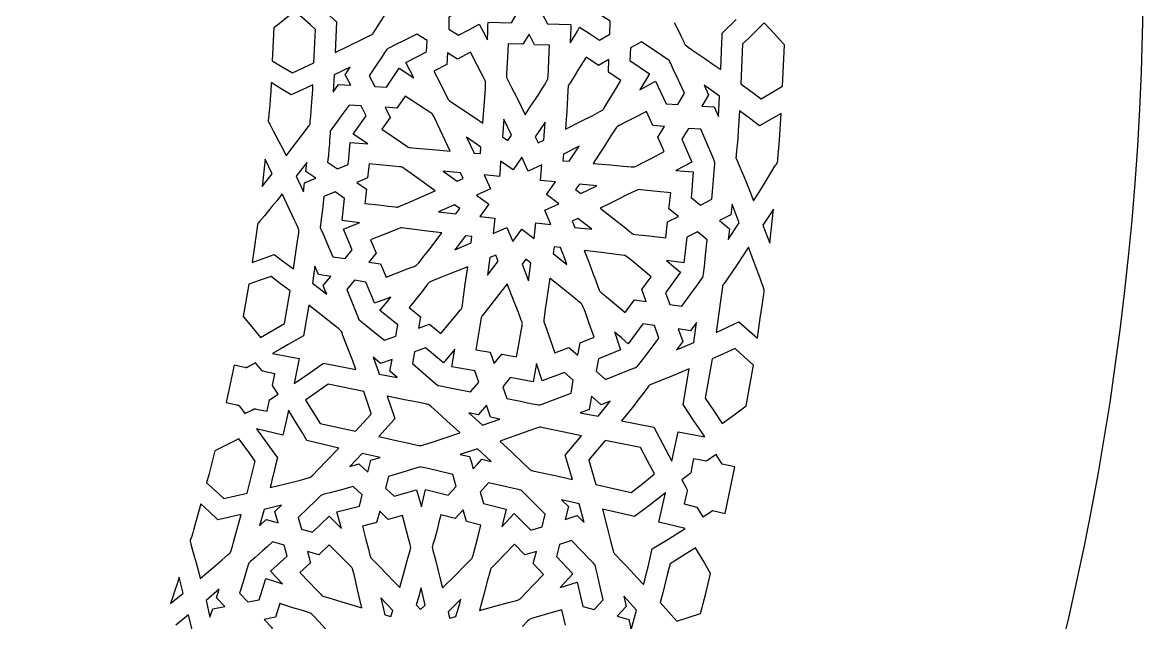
# Model space of a CAD drawing. Extents: x 2600 to 3740, y -1616 to -476.
# Drawn here: x 3520.3 to 3739.8, y -1175.9 to -1058.3 of the extents above; entities that cross this region are included whole.
import ezdxf

# ---------------------------------------------------------------- set-up
doc = ezdxf.new("R2010")
doc.units = 0
doc.layers.add('LAYER_1', color=18, linetype='CONTINUOUS')
doc.layers.add('LAYER_2', color=174, linetype='CONTINUOUS')

msp = doc.modelspace()

# ---------------------------------------------------------------- linework, layer by layer
at = {"layer": 'LAYER_1'}
for points in [[(3581.87802250682, -1053.613726453602), (3576.566163375961, -1053.515014486134), (3579.192649907794, -1055.836188336116), (3581.806184127914, -1058.171937303364), (3581.761169837543, -1059.681907255226), (3581.695357566463, -1061.191222243029), (3581.54437382518, -1064.209147767842), (3586.877337975937, -1061.613299382243), (3588.295474554859, -1060.906402130719), (3588.689301745368, -1060.697016331973), (3588.80701072528, -1060.627877400816), (3588.871766403305, -1060.582265214741), (3588.923353491384, -1060.524499526717), (3589.003333051145, -1060.41760263231), (3589.248806754229, -1060.056850623604), (3590.084172674269, -1058.750561521389), (3593.15146000682, -1053.823225335896), (3586.725587204086, -1053.703811006367), (3584.347668709449, -1051.155224376971), (3581.956696823227, -1048.618880586445)], [(3603.81210453807, -1057.254571275532), (3603.773560836898, -1059.630154924214), (3605.698762252914, -1060.828288392842), (3607.717597557169, -1059.756245251512), (3609.728822067367, -1058.66999657613), (3610.548980210037, -1060.196907225142), (3611.349152877914, -1061.734462098897), (3611.420043559332, -1059.994307448395), (3611.44572099348, -1059.123883197308), (3611.463624313461, -1058.253294305623), (3616.033418014633, -1058.380528764546), (3617.207764938461, -1056.391564683735), (3616.042023971664, -1054.248544053853), (3613.30807957424, -1054.189797716541), (3611.307785594307, -1054.139390624197), (3610.042942712233, -1054.113238648627), (3609.686878145507, -1054.114232039573), (3609.515351608383, -1054.127257661641), (3609.358425171948, -1054.196147051628), (3609.044744111617, -1054.361920935592), (3607.942924825718, -1054.974367375641), (3606.201507163573, -1055.945087362163)], [(3621.991364791977, -1056.503138856709), (3623.101685836898, -1058.577327089131), (3627.67147953807, -1058.704562501729), (3627.652906720813, -1059.607097548553), (3627.626281250559, -1060.509461945915), (3627.552796676742, -1062.313472108662), (3628.482234202966, -1060.781889335692), (3628.940258361135, -1060.012092397365), (3629.391328170883, -1059.238231973469), (3631.336054698937, -1060.49656280766), (3633.27157719432, -1061.769007997334), (3635.307313278305, -1060.623730974019), (3635.348664596664, -1058.075544671834), (3633.012619072771, -1056.56496222396), (3631.303792711648, -1055.458702605353), (3630.217972971745, -1054.767802858945), (3629.907374165515, -1054.581562013732), (3629.750947311508, -1054.503300027669), (3629.580197773737, -1054.483316645316), (3629.224497924747, -1054.46881581182), (3627.959528196894, -1054.448052455586), (3625.958599935528, -1054.42459128734), (3623.224274948227, -1054.382013635457)], [(3569.526643112289, -1059.375819520772), (3569.221497848617, -1065.843694047749), (3571.194260560654, -1067.016850493459), (3573.163117721664, -1068.196549730122), (3575.277523402343, -1067.205760227121), (3577.388551071273, -1066.207793550313), (3577.69476445018, -1059.717186288655), (3576.692824100164, -1058.805704659153), (3575.683899242722, -1057.901915557494), (3573.653657272445, -1056.108207063496), (3571.59877741188, -1057.752979898657), (3570.565802475598, -1058.568371373113)], [(3661.291627243148, -1062.537412004292), (3660.922852829086, -1070.358144120991), (3664.917847946273, -1073.255431489766), (3669.085603073227, -1070.815802888691), (3669.466828659164, -1062.730952577412), (3668.491034765147, -1061.642655724983), (3667.505690511429, -1060.562941782741), (3665.519654586898, -1058.417530374348), (3663.417481267201, -1060.489711770014), (3662.358900570018, -1061.518102770642)], [(3588.188020065414, -1068.805779771626), (3589.291779831039, -1070.860507325947), (3591.57382328807, -1070.995982484639), (3594.036378219711, -1067.29920323354), (3596.946076706039, -1069.134230928242), (3595.357606247055, -1066.134692506611), (3599.417603805648, -1064.082492189229), (3599.523255661117, -1061.842543916523), (3597.50238163768, -1060.596219377339), (3595.073701203484, -1061.8314921936), (3593.290224562601, -1062.722652794609), (3592.163203351348, -1063.28746220746), (3591.849379668181, -1063.453035539293), (3591.703889206039, -1063.543681459248), (3591.599217705962, -1063.673532485806), (3591.402436031729, -1063.957173509542), (3590.72544128482, -1064.979909132758), (3589.658703213364, -1066.600055497313)], [(3618.263551071273, -1062.597077684224), (3615.375031784164, -1062.4898980425), (3615.238269698702, -1065.224628479758), (3615.130889998406, -1067.225253421041), (3615.068592970773, -1068.49049199004), (3615.05925679905, -1068.846941111085), (3615.067078903305, -1069.019063310444), (3615.093094014966, -1069.094422645058), (3615.149177358518, -1069.219972082919), (3615.348773056487, -1069.622822827544), (3616.078250702217, -1071.04380270655), (3616.597029910743, -1072.066658077581), (3617.21110088355, -1073.300907894064), (3617.914912251022, -1074.748915274325), (3618.702912643539, -1076.413043336689), (3619.725542918559, -1074.872188153905), (3620.613522020302, -1073.520626145897), (3621.367591416528, -1072.359278192033), (3621.988492574998, -1071.389065171681), (3622.476966963471, -1070.610907964206), (3622.833756049707, -1070.025727448975), (3623.059601301466, -1069.634444505356), (3623.123651698092, -1069.511802397703), (3623.155244186508, -1069.437980012715), (3623.179528722105, -1069.26421507873), (3623.204161856376, -1068.901987426813), (3623.262295388797, -1067.613523625092), (3623.345287719488, -1065.575347919374), (3623.468781784164, -1062.79021962148), (3620.580262497055, -1062.683039979756), (3619.518861129867, -1060.58413632375)], [(3605.449189499008, -1065.499636964619), (3603.499757125961, -1064.264401750386), (3603.391724899398, -1066.554997758687), (3600.824433639633, -1067.857585267842), (3602.055492389771, -1070.235756831511), (3602.945092727884, -1071.981547632733), (3603.50940990859, -1073.084510941846), (3603.674642081984, -1073.391667683845), (3603.764619186508, -1073.534200029194), (3603.822724375178, -1073.586314755724), (3603.930008501862, -1073.66750999635), (3604.291021409228, -1073.918490913729), (3605.591180719615, -1074.784256749835), (3607.647622556905, -1076.153079838872), (3608.9539886229, -1077.032882322414), (3610.442872360336, -1078.046542482197), (3610.703299937926, -1074.638195196016), (3610.876818090377, -1072.142884165838), (3610.931041742851, -1071.238577270807), (3610.963604771851, -1070.563681468645), (3610.974529421646, -1070.118580768974), (3610.971884305677, -1069.982323585579), (3610.963837936508, -1069.903659181416), (3610.90117874272, -1069.74564999175), (3610.74818140644, -1069.428891888089), (3610.177228604326, -1068.31718178019), (3609.263092126017, -1066.564634540538), (3608.017884567367, -1064.167355851948)], [(3639.326386764633, -1063.313985185444), (3639.210969284164, -1065.761393861592), (3643.04989750682, -1068.396018342793), (3641.17196781932, -1071.53394062978), (3644.248811081039, -1069.825255708516), (3646.328492477523, -1074.246495561421), (3648.610535934555, -1074.381968812764), (3649.915192916977, -1072.176764802754), (3648.683223903417, -1069.519355979013), (3647.785640048513, -1067.573089052341), (3647.210553575106, -1066.346078003958), (3647.040231926103, -1066.004829053256), (3646.946076706039, -1065.846436815083), (3646.812232888239, -1065.73368829), (3646.518809000551, -1065.52133583721), (3645.457233436635, -1064.793920067843), (3641.463258102523, -1062.100951509297)], [(3626.613282516586, -1079.224109010518), (3629.694732845177, -1077.664770206884), (3631.948932463982, -1076.522549980752), (3633.367826640339, -1075.788066037537), (3633.761517083642, -1075.570793204968), (3633.878982650883, -1075.499135979208), (3633.943360641586, -1075.451936082661), (3634.050462371981, -1075.311154965773), (3634.249420309246, -1075.003648667444), (3634.927712383994, -1073.892791180017), (3635.987852025038, -1072.128024927482), (3637.439454391586, -1069.718011216939), (3635.011964157211, -1068.057139711201), (3635.12786991893, -1065.599511461079), (3633.066438034164, -1066.738520936787), (3630.637543991195, -1065.107343034565), (3629.175256167233, -1067.482900618597), (3628.095969984069, -1069.215274878107), (3627.41643046023, -1070.312455913294), (3627.231798513847, -1070.62534587808), (3627.153382614242, -1070.78243382436), (3627.13819588836, -1070.86295090264), (3627.123476275139, -1071.003440673956), (3627.092915772374, -1071.464028858334), (3627.009651361407, -1073.101473732542), (3626.946856995981, -1074.277092672926), (3626.863227552444, -1075.689817449199), (3626.753717802183, -1077.339029186637)], [(3581.336823776352, -1068.609086351216), (3581.174805954086, -1071.961604432881), (3582.187623336898, -1070.490752534688), (3584.612000778305, -1070.634978608906), (3583.493501022445, -1068.577199296773), (3584.503236129867, -1067.090155916035)], [(3572.922608688461, -1072.506795244038), (3570.975391327595, -1071.303323653088), (3569.020081832992, -1070.113053636372), (3568.928399340266, -1071.811985144914), (3568.828461155047, -1073.296419765986), (3568.727368960956, -1074.566481062192), (3568.632224441613, -1075.622292596135), (3568.488185161662, -1077.091660627646), (3568.453493768296, -1077.505464250421), (3568.448587119849, -1077.632200022203), (3568.453156784164, -1077.705512361348), (3568.477451610696, -1077.774976178931), (3568.530695810188, -1077.890255851644), (3568.721536850671, -1078.25935396884), (3569.423161155972, -1079.559343734984), (3569.923962511271, -1080.494600209461), (3570.51810206199, -1081.622940961893), (3571.200588853369, -1082.946548405045), (3571.966431930648, -1084.46760495168), (3573.013840409839, -1083.093731919035), (3574.047724230118, -1081.709575963634), (3576.097413375961, -1078.927710847676), (3576.236153006264, -1078.75807925843), (3576.381457874197, -1078.591983691829), (3576.513501784515, -1078.418720041164), (3576.568355194556, -1078.326055150961), (3576.612458541977, -1078.227584199727), (3576.640852411768, -1078.072761301945), (3576.674896273104, -1077.748589641822), (3576.765882342415, -1076.593748388694), (3576.897313493929, -1074.766157148626), (3577.081086471664, -1072.268912629902), (3577.138078008037, -1071.417037996705), (3577.183015182602, -1070.56442387563), (3575.056149679873, -1071.542924306735)], [(3654.606904342758, -1072.465554551899), (3653.285004928695, -1074.720412568867), (3655.709351852523, -1074.864640550435), (3656.55658085643, -1076.726691560566), (3656.748200729477, -1072.759894685566), (3653.754395797836, -1070.619168596089)], [(3593.631745651352, -1075.084838228047), (3591.321473434555, -1074.926068620503), (3592.324677780258, -1076.937716798604), (3590.694154098617, -1079.235625581563), (3592.915443009782, -1080.72824166276), (3594.533002111114, -1081.83181226876), (3595.556584288716, -1082.528459079196), (3595.848681808026, -1082.718599085963), (3595.995942428695, -1082.800303773701), (3596.072314021598, -1082.818176125496), (3596.206022309022, -1082.838099188376), (3596.645192670694, -1082.885277827274), (3598.208754464136, -1083.017227816804), (3600.682527061147, -1083.215039820428), (3604.062409713852, -1083.497599916279), (3602.615747086775, -1080.459028000125), (3601.559723334331, -1078.234421452485), (3600.88218663151, -1076.832642540062), (3600.681553478393, -1076.443082905402), (3600.615106148478, -1076.326620198671), (3600.570985153305, -1076.262553529561), (3600.44122423019, -1076.156474169965), (3600.157135968303, -1075.957382680251), (3599.129746344891, -1075.276419063191), (3595.264497116195, -1072.757159547627)], [(3580.064423874008, -1085.683665590107), (3582.007874801742, -1087.010451631367), (3584.097047165023, -1086.127944307148), (3584.206171687491, -1085.048487515204), (3584.299941742252, -1083.967507520807), (3584.468812301742, -1081.803855256856), (3587.911988571273, -1082.101493196309), (3585.058900192367, -1080.206134157002), (3587.633485153305, -1076.621835069478), (3586.641633346664, -1074.657002763569), (3584.24847538768, -1074.492234544575), (3582.707281169614, -1076.616573159551), (3581.570161716555, -1078.164231231001), (3580.853879396909, -1079.144659746623), (3580.658790402244, -1079.425116354653), (3580.575196579086, -1079.567309694111), (3580.550393101631, -1079.726747714379), (3580.525489974507, -1080.06062001756), (3580.453273721631, -1081.248574030683), (3580.394905071068, -1082.101109019634), (3580.314325721214, -1083.124984849518), (3580.206007909662, -1084.319428159841)], [(3614.302369430648, -1080.71641858083), (3615.330537155258, -1081.435447053731), (3616.03964360057, -1080.384112672627), (3614.574586227523, -1077.256747560322)], [(3632.038361862289, -1085.915942506611), (3635.416748626465, -1086.218494289141), (3637.888038521845, -1086.449643201264), (3639.451099279342, -1086.588265801705), (3639.891689897294, -1086.616278659647), (3640.026688345105, -1086.618805289853), (3640.104798629867, -1086.613238649189), (3640.265570572834, -1086.550710589097), (3640.587413123469, -1086.39557879434), (3641.715955104259, -1085.813375970339), (3643.493714685254, -1084.878374116196), (3645.923981979477, -1083.602317170918), (3644.696503952133, -1080.777659730732), (3646.022614791977, -1078.685313539326), (3643.712312057602, -1078.526542024434), (3642.482636764633, -1075.731393174946), (3640.043091564848, -1077.017488874556), (3638.251633271254, -1077.946213652114), (3637.119713589584, -1078.535013332843), (3636.804659386262, -1078.707393082278), (3636.65878422557, -1078.801333741963), (3636.604770720315, -1078.863234063766), (3636.520882689629, -1078.977321446018), (3636.262259743193, -1079.361069937313), (3635.373063148703, -1080.743949645155), (3633.971621501827, -1082.934173592563), (3633.072692239908, -1084.327102383315)], [(3663.44818241893, -1093.227191285908), (3664.505922534707, -1091.554834725941), (3665.54640237668, -1089.87159392787), (3667.606751754867, -1086.492286042988), (3667.746222706491, -1086.284552974283), (3667.892257810295, -1086.07982653726), (3668.025048858553, -1085.869016201063), (3668.080287796937, -1085.758488779881), (3668.124787643539, -1085.643031434834), (3668.156882598611, -1085.450266615181), (3668.197257673467, -1085.048280872096), (3668.309436616097, -1083.618120015236), (3668.47450133856, -1081.355495663463), (3668.705628707992, -1078.263354615986), (3668.77754686385, -1077.20841061647), (3668.833985641586, -1076.15250905019), (3666.732916710017, -1077.357390750119), (3664.622620895492, -1078.546058015645), (3662.654633644836, -1077.069262873432), (3660.675294235336, -1075.607728318989), (3660.564427885362, -1077.673755872986), (3660.444410796561, -1079.478790376301), (3660.323371973232, -1081.023066162168), (3660.209440419679, -1082.306817563819), (3660.035415139103, -1084.09368454741), (3659.991579420683, -1084.597268795816), (3659.984012231321, -1084.751701129961), (3659.987366989242, -1084.841265992939), (3660.011076803723, -1084.925882408249), (3660.063792167147, -1085.067927121004), (3660.253388058854, -1085.525306202808), (3660.949280127961, -1087.140256339331), (3661.444170377502, -1088.301846449898), (3662.02941948513, -1089.702192625901), (3662.699324486915, -1091.343304395263)], [(3620.710236862289, -1080.744433717549), (3621.245240524398, -1081.906432466328), (3622.373933151352, -1081.347583131611), (3622.651093795883, -1077.825095491231)], [(3649.382935836898, -1081.153502778828), (3651.320100143539, -1085.670943574727), (3648.188783004867, -1087.312049226582), (3651.631959274398, -1087.609687166035), (3651.435592086089, -1090.123745086317), (3651.32662272232, -1091.379795945538), (3651.199860885727, -1092.634082155049), (3653.031525924789, -1094.08369000417), (3655.245148971664, -1092.9632523821), (3655.400067112649, -1091.414892841742), (3655.531085063162, -1089.864189105514), (3655.64993330777, -1088.312334939708), (3655.768342331039, -1086.760524110615), (3655.80028841731, -1086.501463624721), (3655.83996303974, -1086.242085198225), (3655.855451272235, -1086.112574686712), (3655.864174903034, -1085.983342205403), (3655.863235020226, -1085.854506926079), (3655.849732711898, -1085.726188020527), (3655.792380651523, -1085.548984903138), (3655.649599948537, -1085.191276953904), (3655.114025328149, -1083.93272370974), (3654.255554277564, -1081.947282587705), (3653.086732223617, -1079.231707887471), (3650.693574264633, -1079.066939668477)], [(3608.729737594711, -1083.901057557881), (3609.973817184555, -1084.008601503193), (3610.072541549789, -1082.753741578877), (3607.262055709945, -1080.804961519063)], [(3626.226624801742, -1084.103808717549), (3626.124268844711, -1085.404708223164), (3627.368470504867, -1085.512259797871), (3629.311799362289, -1082.561377839863)], [(3567.233704879867, -1090.442584352314), (3569.226350143539, -1087.940234498799), (3567.825929000961, -1085.081256227314)], [(3573.885224655258, -1088.429900483906), (3575.344117477523, -1091.478453950703), (3575.536012008773, -1089.741263704121), (3577.751923874008, -1088.836306886494), (3575.784486129867, -1087.491656617939), (3575.976380661117, -1085.754470186055)], [(3587.885224655258, -1088.78401120168), (3585.768861129867, -1089.678920106709), (3587.641236618148, -1090.993056611836), (3587.337037399398, -1093.747565584004), (3590.010552325657, -1094.061266122575), (3591.96591461226, -1094.297903897023), (3593.202899998975, -1094.442046922921), (3593.551931273552, -1094.474610410029), (3593.72128422557, -1094.47826321584), (3593.796898452044, -1094.458663254032), (3593.924014123952, -1094.414336815622), (3594.332864777904, -1094.252187881936), (3595.769848143168, -1093.638689397638), (3601.12738163768, -1091.293158845723), (3596.404649166574, -1087.888136046167), (3595.134600419831, -1086.990136947801), (3594.770625183966, -1086.746764992288), (3594.656177321074, -1086.677048352738), (3594.586671188461, -1086.642192201436), (3594.420270531388, -1086.610480366906), (3594.0720762552, -1086.569727619756), (3592.832033936719, -1086.453538691713), (3590.869998415496, -1086.278504025551), (3588.189423874008, -1086.029502229512)], [(3616.366212204086, -1087.205409364522), (3613.92865116893, -1085.466842012227), (3613.808274779084, -1086.969163957594), (3613.674958541977, -1088.470355348408), (3610.724671676742, -1088.187796907246), (3611.914185836898, -1090.915194825947), (3609.196778610336, -1092.141288118184), (3611.584199264633, -1093.90391858083), (3609.826569870102, -1096.321559266865), (3612.770844772445, -1096.658541993916), (3612.440003707992, -1099.654765443623), (3615.154267624008, -1098.457175569356), (3616.336701706039, -1101.248942689717), (3618.097474411117, -1098.80411465627), (3620.477784469711, -1100.629802064717), (3620.814606979477, -1097.579173402607), (3623.75888188182, -1097.916156129658), (3622.579438522445, -1095.097186403096), (3625.300965622055, -1093.833903627217), (3622.917634323227, -1092.034083680928), (3624.685334518539, -1089.524867372334), (3621.735078170883, -1089.242305116475), (3621.870812932289, -1087.713858171593), (3621.993378952133, -1086.184260682881), (3619.317384079086, -1087.477996187031), (3618.048341110336, -1084.715594606221)], [(3605.418977096664, -1089.390837983906), (3606.563691452133, -1088.876765565693), (3606.060944870102, -1087.741130189717), (3602.664429977523, -1087.415831880391)], [(3628.602570846664, -1091.042392091572), (3629.606751754867, -1091.802409486592), (3632.745606735336, -1090.296828584492), (3629.34906132518, -1089.971530275166)], [(3565.294953659164, -1105.332125978291), (3567.449604364764, -1104.569991442974), (3569.601685836898, -1103.800631837666), (3571.490053538592, -1105.191064184258), (3573.373719528305, -1106.587859468281), (3573.837021291562, -1103.401944545137), (3574.185240678197, -1101.071963519498), (3574.39831411391, -1099.597882357289), (3574.447901233201, -1099.181793589322), (3574.457360166486, -1099.053985297384), (3574.456178024398, -1098.979667024434), (3574.436637913048, -1098.90667606278), (3574.39153528408, -1098.784441774704), (3574.225136107147, -1098.392242603208), (3573.957967761303, -1097.803068277788), (3573.591017514254, -1097.016917566287), (3571.145142868148, -1091.902526216328), (3570.086217368187, -1093.226245576145), (3569.152614997602, -1094.377614699146), (3567.674564314637, -1096.172412971698), (3566.737360159404, -1097.305142507984), (3566.479815948484, -1097.628925710652), (3566.405250382989, -1097.731168407476), (3566.367371872055, -1097.794024782002), (3566.345677663721, -1097.864394824109), (3566.319337367069, -1097.988603676304), (3566.251520078231, -1098.398191548901), (3566.046949704342, -1099.859624132521), (3565.734485861088, -1102.172782339955)], [(3579.322938278305, -1092.397116975606), (3579.029407996466, -1094.951334336471), (3578.801872975324, -1096.818721503569), (3578.659554748738, -1097.999675646492), (3578.626358662736, -1098.332864449386), (3578.62167485057, -1098.494593934834), (3578.672381483707, -1098.650735701008), (3578.801886641564, -1098.965160127356), (3579.288077527988, -1100.071666264966), (3580.06181750295, -1101.819730956443), (3581.104676559555, -1104.214972810566), (3583.479707077133, -1104.551356630147), (3584.877808883773, -1102.838340120137), (3583.143433883773, -1098.802378969014), (3584.730365877523, -1098.175863712394), (3586.31356938182, -1097.539962129414), (3582.883515670883, -1097.115187959492), (3583.360017135727, -1092.800998048604), (3581.511506393539, -1091.504622773945)], [(3633.373048141586, -1094.682311372578), (3634.827948218098, -1095.812392309789), (3636.095105885318, -1096.807180974577), (3638.074150547576, -1098.378380209314), (3639.326095239749, -1099.370906521655), (3639.684377944363, -1099.642354033448), (3639.797467134581, -1099.720506551015), (3639.866853073227, -1099.759757356465), (3640.032174962923, -1099.795653099588), (3640.37931396563, -1099.843352254898), (3641.616957063241, -1099.982234812483), (3643.575609872387, -1100.192553050017), (3646.251099899398, -1100.490454988301), (3646.598054245102, -1097.347300844014), (3648.731568649398, -1096.296553926289), (3646.876313522445, -1094.826571779072), (3647.223298385727, -1091.683417634785), (3644.544096463228, -1091.418572883855), (3642.584349844008, -1091.217120724524), (3641.344765667035, -1091.095644527343), (3640.995255475317, -1091.070079717855), (3640.826051071273, -1091.070727662861), (3640.749603565929, -1091.094645959586), (3640.621990819199, -1091.147495812496), (3640.212626645315, -1091.338255217013), (3638.772842881946, -1092.047868031833), (3636.496412480819, -1093.171806589596), (3635.041240009738, -1093.880473172793)], [(3601.78265507518, -1095.400912599385), (3605.17230351268, -1095.788863496602), (3605.911408737289, -1094.78375943166), (3604.905183151352, -1094.04360898)], [(3658.989655807602, -1096.003672914326), (3656.748505905258, -1097.139167146504), (3658.690461471664, -1098.714316682637), (3658.45941288768, -1100.807376222432), (3660.615083053695, -1097.545562105), (3659.220673874008, -1093.910613374531)], [(3665.274079635727, -1098.035239534199), (3666.600770309555, -1101.564414338887), (3667.340455368148, -1094.862689332783)], [(3627.917512252914, -1097.247439698994), (3628.413148239242, -1098.448851899922), (3631.802796676742, -1098.836802797139), (3629.06454594432, -1096.713519410908)], [(3588.439576461898, -1100.92137082082), (3589.531861618148, -1103.504664735615), (3588.112428024398, -1105.261050538838), (3590.405122116195, -1105.586066560566), (3591.493043258773, -1108.198897676289), (3595.820715889289, -1106.541433395016), (3596.973447556154, -1106.0898049249), (3597.294527011183, -1105.954393931411), (3597.444459274398, -1105.877776460469), (3597.577464842159, -1105.743343943771), (3597.832154827915, -1105.446628108805), (3598.207732749139, -1104.987413845499), (3598.703402123311, -1104.365486043786), (3600.051829300403, -1102.632629384863), (3601.871064499008, -1100.246337251484), (3602.40243656932, -1099.53237851125), (3599.03742962021, -1099.10591472051), (3596.576402941592, -1098.784898648779), (3595.019466685237, -1098.588840350385), (3594.580066887836, -1098.543767258168), (3594.445140095754, -1098.5355366824), (3594.366731002914, -1098.537249879658), (3594.20586963016, -1098.587074451283), (3593.880990916779, -1098.713299474684), (3592.73576875232, -1099.183973142415), (3590.924239077905, -1099.927315414059), (3589.766475977077, -1100.394376192349)], [(3650.343964889633, -1100.387923555195), (3649.790589645492, -1105.400855378926), (3646.360566452133, -1104.976085023701), (3647.733842102084, -1106.100694664267), (3649.099641159164, -1107.234351472676), (3646.220216110336, -1111.244105653584), (3647.045747116195, -1113.554469423115), (3649.420777633773, -1113.890849427998), (3651.155885110699, -1111.481430618551), (3652.428327638155, -1109.720701036165), (3653.226536179045, -1108.602755343604), (3653.444187380435, -1108.282981038122), (3653.538941696273, -1108.121688203633), (3653.579631095725, -1107.934631581884), (3653.635408512009, -1107.542412957343), (3653.798043614457, -1106.144361581123), (3654.038479442383, -1103.931277837447), (3654.368348434555, -1100.906905488789), (3652.449952438461, -1099.352183656514)], [(3604.975465133773, -1102.831488923848), (3608.147706344711, -1101.512088136494), (3608.291291549789, -1100.261645631611), (3607.051942184555, -1100.108168916523), (3606.02260739159, -1101.476571741826)], [(3624.231293991195, -1103.550387697041), (3626.910126999008, -1105.698054628193), (3626.275750609216, -1104.048501994988), (3625.951387659154, -1103.22653678719), (3625.619630172836, -1102.407557802022), (3624.380158737289, -1102.254065828145)], [(3638.292451217758, -1115.106105165303), (3640.10443241893, -1112.631533937275), (3642.397126510727, -1112.956553773701), (3641.557679489242, -1110.637324647725), (3643.37396366893, -1108.133483247578), (3639.720289442266, -1105.092241360298), (3638.7354884575, -1104.290414002553), (3638.452074477328, -1104.072811734067), (3638.307404831039, -1103.97879345876), (3638.232102227971, -1103.957227851203), (3638.099481083618, -1103.931719697658), (3637.662621464175, -1103.867611656942), (3636.104800954191, -1103.678179971413), (3633.639355991031, -1103.39027287166), (3630.271699264633, -1102.983664827168), (3630.973188450175, -1104.739891982224), (3631.56856666526, -1106.282611732452), (3632.064224649756, -1107.609004396208), (3632.466553143532, -1108.716250291846), (3633.016784618389, -1110.262023052189), (3633.177469079207, -1110.694910553605), (3633.231999439155, -1110.825120973903), (3633.270387008773, -1110.897372560322), (3633.392476568836, -1111.019463678153), (3633.662782861473, -1111.253309153646), (3634.640565588498, -1112.063611866748), (3636.188775077907, -1113.342978077882)], [(3656.08490116893, -1119.013087587178), (3658.31707075002, -1117.9888578349), (3660.546082809555, -1116.957774476826), (3664.176972702133, -1120.176265077412), (3664.749174447566, -1116.230839370459), (3665.177444824824, -1113.345608063482), (3665.440821547963, -1111.520078203534), (3665.504124074881, -1111.0045472684), (3665.517532504664, -1110.846063341178), (3665.518342331039, -1110.753756837666), (3665.501128584408, -1110.668734703782), (3665.460081439842, -1110.525004908944), (3665.306900839532, -1110.061458821395), (3665.059628295357, -1109.363191545002), (3664.719091572565, -1108.430276049749), (3663.76153665212, -1105.860792282596), (3662.44085820018, -1102.353591279805), (3661.337408953535, -1104.030422203833), (3660.230903136818, -1105.705326951899), (3659.111721958716, -1107.3715906553), (3658.544372236859, -1108.199383718781), (3657.970246627914, -1109.022498445332), (3657.815402112523, -1109.223070288409), (3657.653982179804, -1109.42007746837), (3657.505598645945, -1109.624133340242), (3657.442424221146, -1109.732121209091), (3657.389863327133, -1109.845851259053), (3657.365529374325, -1109.932297429785), (3657.33500684257, -1110.083993965908), (3657.254160403363, -1110.582809946822), (3657.004612550182, -1112.359836230802), (3656.621449545926, -1115.171679110938)], [(3611.83734257518, -1104.381007509053), (3611.348389938461, -1107.816756563008), (3613.46283085643, -1105.066607789814), (3612.999177291977, -1103.892371492207)], [(3618.106477096664, -1105.685256318867), (3619.366334274398, -1108.939990358174), (3619.864167526352, -1105.441863374531), (3618.882966354477, -1104.661467866719)], [(3564.660432174789, -1109.558482484639), (3563.546906784164, -1115.937091188252), (3565.251143311578, -1117.9647648403), (3566.947053268539, -1119.999408082783), (3569.280090914861, -1118.655314243968), (3571.607453659164, -1117.301417665303), (3572.724885299789, -1110.900386171162), (3570.864101257469, -1109.481255361427), (3568.99359257518, -1108.074965791523), (3566.829526093134, -1108.824066995366)], [(3577.075593307602, -1109.371039705098), (3578.477768819524, -1110.440124456837), (3579.873536422836, -1111.517543153584), (3579.531553158988, -1110.682706738275), (3579.18173344432, -1109.851123170674), (3580.662385299789, -1108.064547853291), (3578.261140182602, -1107.701583223164), (3577.548402145492, -1106.048018770039)], [(3595.998414352523, -1114.160380677998), (3598.224152877914, -1115.965792970479), (3597.829835250961, -1118.224780397236), (3600.005402877914, -1117.423861818135), (3602.226044967758, -1119.258570985615), (3605.230255896886, -1115.656795506668), (3606.023828571174, -1114.687188166358), (3606.239431943227, -1114.408270153877), (3606.332703903305, -1114.265872316182), (3606.355212912935, -1114.190125476114), (3606.382898535152, -1114.056760021402), (3606.455002560853, -1113.617509320214), (3606.674562341904, -1112.051281115962), (3607.010630342619, -1109.572564538126), (3607.482453659164, -1106.186736421406), (3604.337078974691, -1107.455011716738), (3602.028103959605, -1108.364293481579), (3600.568320701037, -1108.9396919266), (3600.160873507675, -1109.110031845013), (3600.03846058724, -1109.16723519284), (3599.970521286117, -1109.206317262471), (3599.856833228722, -1109.328845704347), (3599.640881360389, -1109.599701743114), (3598.887956493185, -1110.573586837576), (3598.343868645449, -1111.270211006399), (3597.683287289049, -1112.102352998368), (3596.902654999551, -1113.066810370046)], [(3583.822053268539, -1110.603724794209), (3584.361425686817, -1111.907503095948), (3584.820411635815, -1113.052688769952), (3585.515322496969, -1114.858961750455), (3585.942982594006, -1116.005902767118), (3586.067905087857, -1116.326923486321), (3586.13958866893, -1116.476870851338), (3586.262073840402, -1116.595650615008), (3586.532766153539, -1116.822550335765), (3587.511357745368, -1117.608240088788), (3589.060534525541, -1118.849000990909), (3591.16546757518, -1120.559893922627), (3593.413331344711, -1119.763003663838), (3593.798951461898, -1117.553965883076), (3590.277406051742, -1114.706393556416), (3591.377474731949, -1113.412178639658), (3591.922494788711, -1112.760881991415), (3592.460603073227, -1112.103907899678), (3590.851984645548, -1112.704184901038), (3589.239777877914, -1113.294764833272), (3588.82975451137, -1112.255662600012), (3588.407844399394, -1111.221271766135), (3587.54794438182, -1109.159015016377), (3585.28769047557, -1108.817076997578)], [(3609.053101852523, -1122.425525026143), (3611.900605514633, -1122.921214418232), (3612.688630416977, -1125.147548036397), (3614.184449508773, -1123.318774537861), (3617.031983688461, -1123.814471559346), (3617.519399479339, -1121.069472643537), (3617.883543268028, -1119.062247744954), (3618.107994303066, -1117.792129092556), (3618.162703553135, -1117.433275930227), (3618.176331832992, -1117.258448915303), (3618.15967558454, -1117.179742201011), (3618.11934825302, -1117.047051426247), (3617.96860876336, -1116.619558257098), (3617.393289435675, -1115.115009372887), (3616.465228611336, -1112.742251251401), (3615.199281051742, -1109.498732881367), (3613.095983074482, -1112.216628979064), (3611.54404703042, -1114.195036065837), (3610.564166168406, -1115.447223590099), (3610.295213070932, -1115.805131718918), (3610.217115017625, -1115.917765047959), (3610.177033737289, -1115.986461000264), (3610.132358113831, -1116.152962765162), (3610.063933061221, -1116.502969446589), (3609.84858160563, -1117.751277005023), (3609.516473244676, -1119.726942567546)], [(3624.546662643539, -1123.041972474873), (3627.27743656932, -1121.954104738057), (3629.044312790023, -1123.494670228779), (3629.467347457992, -1121.070956544697), (3632.20321781932, -1119.95380719167), (3631.27536919209, -1117.278661381754), (3630.574005349356, -1115.329069611435), (3630.310957112068, -1114.626199690331), (3630.107772338773, -1114.104530118172), (3629.965531785429, -1113.763998174642), (3629.885316207992, -1113.604541139424), (3629.832384813758, -1113.545246595998), (3629.732982561659, -1113.450980642362), (3629.395353632428, -1113.157089050917), (3628.168915113751, -1112.144748956515), (3626.215411028913, -1110.560393599503), (3623.544251754867, -1108.396895723164), (3623.035181014397, -1111.904010038495), (3622.653599177312, -1114.468764385193), (3622.41933184922, -1116.0914784057), (3622.363636627798, -1116.549670181892), (3622.35223284055, -1116.69049224192), (3622.352204635727, -1116.772471742451), (3622.39741942431, -1116.941850243969), (3622.513245829634, -1117.285371522391), (3622.946420235535, -1118.497590621876), (3623.631101343485, -1120.414625464753)], [(3575.312562301742, -1119.668765382588), (3572.307765343839, -1121.425828852037), (3570.798619147805, -1122.292645389276), (3569.281861618148, -1123.145968751729), (3574.498566940414, -1124.153895692647), (3573.485505416977, -1129.045558290303), (3576.377460177111, -1127.066965680872), (3579.259339645492, -1125.073726014912), (3585.570161178695, -1126.293032960713), (3584.962666895677, -1124.613214727377), (3584.332927201095, -1122.941485628809), (3583.044953659164, -1119.608668641865), (3582.974359541908, -1119.396202195863), (3582.910069302737, -1119.180281300125), (3582.833028675862, -1118.971324460999), (3582.783772508976, -1118.8727133459), (3582.724183395492, -1118.779750184834), (3582.670804771416, -1118.72172539385), (3582.570790381037, -1118.629730147135), (3582.231411261747, -1118.343404630331), (3580.999150391714, -1117.35844791002), (3576.351807907211, -1113.715586976826)], [(3638.884187057602, -1121.264323549092), (3637.556763886763, -1120.103918684562), (3636.221803024398, -1118.952197389424), (3636.526790690874, -1119.813171662141), (3636.82245118642, -1120.67743482674), (3637.400086715805, -1122.410655336201), (3633.071748092758, -1124.185237245381), (3632.650452926742, -1126.598872499287), (3634.474976852523, -1128.227404908955), (3638.967696910972, -1126.42803804953), (3640.164346002583, -1125.938434349302), (3640.49755156006, -1125.792091854282), (3640.652985885727, -1125.709842042744), (3640.763043235845, -1125.595501570268), (3640.973447622483, -1125.343661169417), (3641.693587035645, -1124.427477101629), (3642.809983185859, -1122.961282877445), (3644.319215133773, -1120.945071534932), (3644.904694870102, -1120.140811281025), (3644.039918258773, -1117.705325441182), (3641.779664352523, -1117.363383607686), (3640.345362883855, -1119.323963500728), (3639.620480101464, -1120.298478561042)], [(3651.082429245102, -1118.708895997822), (3648.681153610336, -1118.345935182393), (3649.553498581039, -1120.833728151143), (3648.956399843404, -1121.652262205934), (3648.351106002914, -1122.464755372822), (3650.030844596046, -1121.733274889885), (3651.705628707992, -1120.990481691182), (3652.265321090805, -1117.058627443135)], [(3602.733308151352, -1124.987941102803), (3599.229829147445, -1122.03681500417), (3597.085999801742, -1122.806544618428), (3596.677460983383, -1125.147067384541), (3598.759862649284, -1126.924097840257), (3600.271964690035, -1128.237851457445), (3601.227713009785, -1129.068985789035), (3601.50131261933, -1129.297526208022), (3601.64105351268, -1129.398158387959), (3601.806101884571, -1129.446638133383), (3602.154190891675, -1129.521680632112), (3603.396938331379, -1129.759085776011), (3605.364190871498, -1130.125637592706), (3608.050843551742, -1130.636599855244), (3608.84422052577, -1129.713760278131), (3609.625855758773, -1128.78095562917), (3608.849274948227, -1126.583621339619), (3604.353059127914, -1125.757983522236), (3604.952058151352, -1122.326396302998)], [(3655.302796676742, -1124.209491090596), (3653.95663578807, -1131.922313051045), (3655.626341697272, -1134.378796323978), (3657.287568405258, -1136.841021852314), (3659.642633350207, -1135.140757471065), (3661.991883590805, -1133.432467775166), (3663.383485153305, -1125.459163026631), (3661.597622496914, -1123.824811288561), (3659.799226120102, -1122.204257325947), (3657.554883888788, -1123.215556567512)], [(3570.347169235336, -1131.101565675557), (3569.267091110336, -1129.410464601338), (3569.734223678695, -1127.154841737568), (3567.92687260926, -1126.744546592206), (3567.444447016173, -1126.633561183107), (3567.309910335583, -1126.598347969279), (3567.24701054393, -1126.575412111104), (3567.13722359075, -1126.451669595981), (3566.891396295251, -1126.138821803063), (3565.972932174789, -1124.966082887471), (3564.662957560388, -1125.688194871279), (3564.312210358024, -1125.879480038725), (3564.161744430648, -1125.949633912861), (3564.09712283196, -1125.944769929354), (3563.964417688279, -1125.921723136393), (3563.494652328752, -1125.825096613044), (3561.736970260727, -1125.457820253193), (3560.223939254867, -1132.763408021748), (3561.979173542792, -1133.142892754293), (3562.447666241577, -1133.245707886825), (3562.578297723102, -1133.278612084587), (3562.639344528305, -1133.300410585225), (3562.748005985049, -1133.424861107422), (3562.989285819225, -1133.740855810472), (3563.881226852523, -1134.932627992451), (3565.207765882795, -1134.239134015136), (3565.561484655103, -1134.052696214442), (3565.712739303695, -1133.983691530049), (3565.77950872283, -1133.98826966537), (3565.916705191089, -1134.010793443758), (3566.402467989818, -1134.105612922932), (3568.220094040023, -1134.465884523213), (3568.687257125961, -1132.210261659443)], [(3590.406403854477, -1125.087069825947), (3588.965546920883, -1123.887164430439), (3589.578485424232, -1125.530593411481), (3589.878126966469, -1126.354800777073), (3590.169984176742, -1127.181765870869), (3593.675050094711, -1127.858981447041), (3592.26556523143, -1126.648944215596), (3592.678223922836, -1124.302310304463)], [(3620.299958541977, -1128.686290101826), (3615.803742721664, -1127.860659913838), (3614.328400924789, -1129.66644604665), (3614.723857875164, -1130.830477911721), (3615.104493454086, -1131.999438600361), (3617.788145767138, -1132.526302534558), (3619.750390989253, -1132.919329982384), (3620.992142582944, -1133.16202210602), (3621.343118726167, -1133.221836534448), (3621.514314010727, -1133.237880067647), (3621.682843270271, -1133.194297775611), (3622.023809917472, -1133.077503164802), (3623.223399946336, -1132.628678453643), (3627.695618942367, -1130.900897340596), (3628.133820846664, -1128.390322999775), (3626.393403366195, -1126.848971681416), (3622.083131149398, -1128.519999818623), (3620.920899704086, -1125.12877972585)], [(3637.585328415023, -1136.342898683369), (3643.896149948227, -1137.562213258564), (3645.684509199558, -1140.912181088148), (3647.458344772445, -1144.269862489522), (3648.656922653305, -1138.48204358083), (3653.873536422836, -1139.48994000417), (3652.828060451087, -1137.89930413599), (3651.766927502535, -1136.318988190069), (3649.619965866195, -1133.174945192158), (3650.849397018539, -1126.130954103291), (3649.102134539526, -1126.870094443348), (3647.571075568111, -1127.508828835754), (3645.164368755511, -1128.497945995724), (3643.642877795617, -1129.124038019413), (3643.218338640083, -1129.30899099147), (3643.090864459858, -1129.370851460157), (3643.020203903305, -1129.412837343037), (3642.959674204693, -1129.472717291708), (3642.865148546265, -1129.585180088737), (3642.571345884727, -1129.965440230432), (3641.545390926298, -1131.330400722301), (3640.802184768478, -1132.305445082719), (3639.898123584302, -1133.469094859621), (3638.827680443305, -1134.816522058131)], [(3588.574220016586, -1134.975840883076), (3588.604554489242, -1134.941890077412), (3587.115845993148, -1130.605212526143), (3580.160554245102, -1129.194499330342), (3577.964303206311, -1130.708039429323), (3575.762482956039, -1132.213466005147), (3575.790009811508, -1132.258471803486), (3575.746949508773, -1132.288501100361), (3577.165826100931, -1134.563530845253), (3578.576417282211, -1136.843707399189), (3585.504853561508, -1138.38406689626), (3588.588532760727, -1135.019297914326)], [(3605.847382858383, -1138.647364930928), (3605.922425582992, -1138.62137158376), (3603.409129401822, -1136.330999946738), (3601.568945095347, -1134.656323906328), (3600.39629998289, -1133.607680615766), (3600.058563161707, -1133.321351612065), (3599.951536428902, -1133.238250583678), (3599.885621383773, -1133.195407228291), (3599.80966327782, -1133.167843012769), (3599.675189426547, -1133.131544929681), (3599.231111967764, -1133.031534370915), (3597.645360383295, -1132.713366153783), (3595.135046305902, -1132.221497938626), (3591.706849411117, -1131.536525087178), (3593.186799362289, -1135.91555340749), (3593.156464889633, -1135.949832277119), (3593.170625045883, -1135.993563966572), (3590.078187301742, -1139.400706605732), (3593.48895520137, -1140.1694640315), (3595.982562999262, -1140.7412945069), (3597.560794777008, -1141.095660392678), (3598.007202183822, -1141.184876102192), (3598.144826333677, -1141.206368996458), (3598.225434616195, -1141.21202404958), (3598.302697356788, -1141.199610837264), (3598.433596772875, -1141.167083236358), (3598.856361017089, -1141.042413714098), (3600.346138852571, -1140.559719305051), (3602.695654291546, -1139.775602347614), (3605.905793502914, -1138.701724366963)], [(3631.280518844711, -1134.100436525166), (3629.480195358383, -1134.776904420674), (3632.985261276352, -1135.454112367451), (3633.584043134494, -1134.724868380483), (3634.175764482821, -1133.989841432575), (3635.34661991893, -1132.509684877217), (3633.574464157211, -1133.207919435322), (3631.731263473617, -1131.537104921162)], [(3571.289704635727, -1139.130870179951), (3566.114320114242, -1137.929904298604), (3568.177840437304, -1140.741035709458), (3570.225556686508, -1143.563700990498), (3569.876774637828, -1145.033721646122), (3569.52806195875, -1146.503839162572), (3569.167867151364, -1147.971008717253), (3568.979854106457, -1148.702536501868), (3568.784638717758, -1149.432185487568), (3572.091406390114, -1148.613931280479), (3574.508184285589, -1148.003530942395), (3575.381674212319, -1147.775462327804), (3576.031283269218, -1147.598380804754), (3576.456550314415, -1147.471960914674), (3576.58491147579, -1147.427647376195), (3576.657014206039, -1147.395877198994), (3576.719234829643, -1147.349505931436), (3576.819348941464, -1147.260803041483), (3577.133784540824, -1146.957156529837), (3578.2231736199, -1145.850179527713), (3579.933612020366, -1144.087012359764), (3582.27353031932, -1141.679721193135), (3576.012757614242, -1140.226870851338), (3575.124153339714, -1138.72764985067), (3574.228659245168, -1137.232493004461), (3573.323313090042, -1135.743331310328), (3572.405152633773, -1134.262095765889), (3572.14306056014, -1135.482985568993), (3571.866538698638, -1136.700754479697)], [(3609.543305709945, -1135.154246644795), (3607.703522995102, -1134.781092958272), (3610.361787155258, -1137.189540223897), (3613.762940719711, -1136.010104493916), (3611.923188522445, -1135.636950807393), (3611.171052291977, -1133.281741456807)], [(3626.60833866893, -1143.060237245381), (3626.59481938182, -1143.013430909932), (3629.760011032211, -1139.254748658955), (3626.33582933261, -1138.549513366898), (3623.832213601218, -1138.023843090534), (3622.247803592159, -1137.698905063103), (3621.799875656667, -1137.618325403123), (3621.661906567734, -1137.599665494636), (3621.581239059555, -1137.595866517842), (3621.503517788077, -1137.611003326806), (3621.37232180311, -1137.648780244388), (3620.949065903752, -1137.790488292825), (3619.456019864661, -1138.326158454691), (3617.095064319013, -1139.174619202087), (3615.586921536459, -1139.707315482437), (3613.859162643539, -1140.307612733662), (3613.91742070018, -1140.362704591572), (3613.84222538768, -1140.389430360615), (3615.18613529859, -1141.642671490041), (3616.355725404791, -1142.744559191695), (3618.180857768386, -1144.482802389524), (3619.335445609109, -1145.581216109763), (3619.66685506172, -1145.883316964431), (3619.772063373543, -1145.971336148916), (3619.837312057602, -1146.016856508076), (3619.912589316129, -1146.046141497108), (3620.04625666151, -1146.085173054916), (3620.488304475371, -1146.193712800907), (3622.068052633274, -1146.541357282693), (3624.569242331954, -1147.079580738132), (3627.984559372055, -1147.828173951924), (3626.577393844711, -1143.0975983904)], [(3557.975373581039, -1142.191188173115), (3557.591815948346, -1143.763696424055), (3557.196453817875, -1145.333328450813), (3556.788780023577, -1146.899799579444), (3556.368287399398, -1148.462825136006), (3558.043240737938, -1150.01760683149), (3559.71298344432, -1151.577983217061), (3561.998283284446, -1151.051407273489), (3564.281800582992, -1150.517154054463), (3564.703821095702, -1148.948644132521), (3565.11303140431, -1147.376690280747), (3565.509893208997, -1145.801565911045), (3565.894868209945, -1144.223544435322), (3564.301673069549, -1142.035739300298), (3562.699403122055, -1139.854571657002), (3560.339804509174, -1141.027764900045)], [(3643.974915817367, -1146.751620607197), (3644.01913578807, -1146.715403871357), (3642.666819876323, -1144.153911480246), (3641.306458786117, -1141.596682863057), (3634.351044967758, -1140.185931520283), (3631.177216842758, -1143.98701031667), (3631.190644577133, -1144.034236268818), (3631.15960820018, -1144.072017030537), (3632.557862594711, -1148.844935731709), (3639.486451461898, -1150.385318116963), (3641.746576003928, -1148.597618098805), (3644.001038864242, -1146.802783326924)], [(3584.396394088852, -1145.258853273213), (3586.191315963852, -1144.746424989522), (3587.959473922836, -1146.390300111592), (3588.515687301742, -1144.073451356709), (3590.314179733383, -1143.545588807881), (3586.836884811508, -1142.738665895283)], [(3606.013154342758, -1142.943423585713), (3607.845826461898, -1143.35086377126), (3608.200006347892, -1144.532291490442), (3608.543122604477, -1145.717013673604), (3609.384103156435, -1144.801341570332), (3610.216523483383, -1143.877925233662), (3612.049195602523, -1144.285373048604), (3609.402741745102, -1141.820475892842)], [(3659.72992070018, -1145.333453492939), (3657.30526860057, -1144.84167035085), (3656.092103317367, -1142.937426881611), (3654.219849899398, -1144.215869264424), (3651.699921920883, -1143.795070009053), (3651.302841805448, -1145.769851375345), (3651.195170112273, -1146.296980851257), (3651.160444901716, -1146.444060525421), (3651.137086227523, -1146.512942628682), (3651.005513992448, -1146.633463438235), (3650.671704178785, -1146.903322169903), (3649.417786911117, -1147.908534364522), (3650.167188320689, -1149.339514104993), (3650.365799246145, -1149.722531940244), (3650.418270339801, -1149.831783130244), (3650.438447311508, -1149.886523561299), (3650.432475100277, -1149.959024779795), (3650.405909192425, -1150.107802605528), (3650.295396002532, -1150.634339355063), (3650.115707173182, -1151.466436362623), (3649.875642135727, -1152.604396180928), (3652.350007370102, -1153.245189027607), (3652.941825201435, -1154.205369416034), (3653.52484257518, -1155.170947389424), (3654.477041446049, -1154.554067912959), (3655.423524215805, -1153.92850049001), (3657.83880741893, -1154.465480165303)], [(3591.955293014633, -1147.244899110615), (3591.400697067367, -1149.555178956807), (3593.057648971664, -1151.133158998311), (3597.435365036117, -1149.85647137624), (3598.410340622055, -1153.197879152119), (3599.223512008773, -1149.810641603291), (3603.666657760727, -1150.8851273821), (3605.249299362289, -1149.188578920186), (3604.576051071273, -1146.855052308857), (3601.914003194392, -1146.229204661646), (3599.967858266462, -1145.7640736329), (3598.736065173068, -1145.475524013666), (3598.387565841065, -1145.402424979818), (3598.217072799789, -1145.37942059499), (3598.048406277488, -1145.413971796421), (3597.705319375333, -1145.510478350453), (3596.493836076401, -1145.878951732846), (3594.578526192874, -1146.464029175218)], [(3574.284638717758, -1155.298190431416), (3574.916993454086, -1157.532115297139), (3577.120820358383, -1158.139041261494), (3580.336671188461, -1155.04535229665), (3582.784303024398, -1157.440684633076), (3581.883576706039, -1154.184314088643), (3586.304322555648, -1153.027179078877), (3586.831422165023, -1150.847621278584), (3585.089997604477, -1149.202380494893), (3582.484596527952, -1149.912743430033), (3580.574590663341, -1150.418908308605), (3579.367204040783, -1150.740213973924), (3579.029250454691, -1150.83758799015), (3578.869660690414, -1150.895999269307), (3578.739208632187, -1151.001193753878), (3578.485142129938, -1151.237204921054), (3577.600437145211, -1152.094375029833), (3576.204088439922, -1153.452905048876)], [(3609.905030563461, -1150.292239503682), (3610.539063766586, -1152.54706891042), (3614.982240036117, -1153.621554689229), (3614.139222457992, -1157.133082704365), (3616.548493698227, -1154.4999421404), (3619.830933883773, -1157.78567059499), (3622.035523727523, -1157.082446412861), (3622.63046391307, -1154.604319886982), (3620.674258953755, -1152.644504331959), (3619.24352732948, -1151.209671592901), (3618.33184840862, -1150.309719839872), (3618.06864726459, -1150.063417511265), (3617.932801559555, -1149.954547242939), (3617.769975860218, -1149.89942055968), (3617.425074672342, -1149.811241660375), (3616.19202515131, -1149.527930342307), (3614.239611637135, -1149.089019546088), (3611.573792770492, -1148.478915529072)], [(3627.184418991195, -1153.133990602314), (3626.576875045883, -1155.664782838643), (3628.926911666977, -1154.884822206318), (3630.272034957992, -1156.246005372822), (3629.312806442367, -1152.595393495381), (3625.83554203807, -1151.788478212178)], [(3640.137208297836, -1155.107249574482), (3633.876435592758, -1153.654399232686), (3634.791406720839, -1157.237914790138), (3635.445282601684, -1159.863912408063), (3635.862479729041, -1161.523365642279), (3635.98995391446, -1161.987817351689), (3636.034745189607, -1162.128230845803), (3636.067414596664, -1162.207248048604), (3636.115487511279, -1162.273998159531), (3636.207922026707, -1162.381576692801), (3636.523990535359, -1162.720772551724), (3637.667728191335, -1163.906194116603), (3638.487856040083, -1164.758633923986), (3639.468462370288, -1165.788369148947), (3640.60577653266, -1166.998506842202), (3641.896027877914, -1168.392154054463), (3642.127041728675, -1167.528821129821), (3642.349525934989, -1166.663262898643), (3642.775743723439, -1164.927273285592), (3643.188357861588, -1163.187790753144), (3643.601044967758, -1161.448420839131), (3646.823059103744, -1159.43390423061), (3650.035523727523, -1157.404193239033), (3644.860261276352, -1156.203250245869), (3645.204330210288, -1154.766283411786), (3645.542831107491, -1153.327947709227), (3645.870003143811, -1151.887079635463), (3646.180085495102, -1150.442515687764), (3644.682810116042, -1151.625897108333), (3643.174622880787, -1152.795441511025)], [(3558.573853805648, -1155.742366151631), (3556.909835884914, -1154.161170781141), (3555.240601852523, -1152.585482911885), (3554.348802924841, -1155.849886594349), (3553.888759021502, -1157.478038512624), (3553.650843996157, -1158.289784483571), (3553.406007125961, -1159.099475221455), (3553.332770986264, -1159.299877075309), (3553.252167013975, -1159.499114258023), (3553.186303532249, -1159.700682267302), (3553.165808326334, -1159.803432674936), (3553.157288864242, -1159.90807660085), (3553.165320453769, -1159.981041064423), (3553.190601149448, -1160.105077162325), (3553.291353438526, -1160.506605735745), (3553.682726662407, -1161.925178715425), (3554.3065058041, -1164.167659133911), (3554.697765490444, -1165.599072005838), (3555.13778813182, -1167.237910585225), (3557.619010523183, -1165.106102654147), (3559.43616702121, -1163.547870547917), (3560.577522746417, -1162.554089383804), (3560.891108169374, -1162.266016379186), (3560.98298601972, -1162.173685254212), (3561.03134281932, -1162.115634279072), (3561.063765776154, -1162.048769132434), (3561.108879225454, -1161.928839824748), (3561.237592419467, -1161.530117196846), (3561.418312037395, -1160.920123336591), (3561.651867715276, -1160.099515185209), (3563.131043747055, -1154.724078492939), (3560.853311936381, -1155.237085343927)], [(3567.622437790023, -1153.680926637471), (3566.736817672836, -1156.918475465596), (3568.044953659164, -1155.693415956318), (3570.38617070018, -1156.33848889333), (3569.740052536117, -1154.098521547139), (3571.052399948227, -1152.858058290303)], [(3591.898408249008, -1155.664408998311), (3590.259797409164, -1154.053920106709), (3589.654755905258, -1156.265796022236), (3586.858247116195, -1157.002284364522), (3587.546020870543, -1159.579784730573), (3588.038514234395, -1161.468592284511), (3588.352952896568, -1162.662057157751), (3588.448784742282, -1162.995958005177), (3588.506562545883, -1163.153529481709), (3588.55320989659, -1163.216977475559), (3588.642518879264, -1163.319218061356), (3588.947763488345, -1163.64118518921), (3590.055251516318, -1164.762820532923), (3591.807294595205, -1166.536166399613), (3592.918233017931, -1167.672771681189), (3594.182160690414, -1168.978953676045), (3595.093635018441, -1165.684177250557), (3595.769487276703, -1163.275841767504), (3596.189983431762, -1161.751229673415), (3596.298306085141, -1161.319470661771), (3596.325906850839, -1161.186079298593), (3596.33538945018, -1161.107623414814), (3596.30904189282, -1160.940359894437), (3596.229677943523, -1160.599112995434), (3595.916030781887, -1159.394673037792), (3594.697968795883, -1154.898036317647)], [(3605.006684616195, -1155.482333497822), (3602.20355351268, -1154.776934938252), (3601.85488331625, -1156.195216417029), (3601.536840939536, -1157.432043217612), (3601.012082945495, -1159.365330942436), (3600.668166131042, -1160.584794429205), (3600.576175228814, -1160.929340932221), (3600.543977096664, -1161.098429994404), (3600.552391612653, -1161.177755763029), (3600.578239888684, -1161.312807583762), (3600.680712721823, -1161.750311930635), (3601.078088519045, -1163.296481289573), (3601.711704503514, -1165.740498856517), (3602.109477570711, -1167.300313463398), (3602.557160690414, -1169.085925416768), (3605.003910119128, -1166.628286771227), (3606.796189889844, -1164.832041727909), (3607.921744367486, -1163.688708988005), (3608.230669735442, -1163.359234325955), (3608.320999221662, -1163.254581100877), (3608.368317916977, -1163.189807252705), (3608.432263386258, -1163.02609119065), (3608.540552921951, -1162.679250151298), (3608.692053679181, -1162.149300528335), (3608.885632813073, -1161.436258715443), (3609.394494831343, -1159.460964094605), (3610.058076217758, -1156.753497438252), (3607.254914596664, -1156.048091249287), (3606.61126835643, -1153.763873414814)], [(3562.814118698227, -1170.113658265889), (3564.461793258773, -1171.822711305439), (3566.667054489242, -1171.386920289814), (3567.943238571273, -1167.238337831318), (3571.249207809555, -1168.245318727314), (3568.869111374008, -1165.803202943623), (3572.170136764633, -1162.843821840107), (3571.570374801742, -1160.704860048115), (3569.263734176742, -1160.046115236104), (3568.237937333589, -1160.998224443754), (3567.33303200672, -1161.822179798796), (3565.898504103856, -1163.097932344293), (3564.985366872202, -1163.89797965906), (3564.732199884343, -1164.12730347569), (3564.618836715805, -1164.246928529561), (3564.556345824538, -1164.395992618777), (3564.450817856735, -1164.713650778107), (3564.103525495491, -1165.851433811352), (3563.562709240009, -1167.653646637784)], [(3578.317750290023, -1162.576381044209), (3576.090974166977, -1161.940738038838), (3576.693024948227, -1164.128115968525), (3574.597443893539, -1166.029872255147), (3576.446824671925, -1167.947725075776), (3577.79000300421, -1169.360591970356), (3578.640295335847, -1170.253011727058), (3578.884770640627, -1170.499222300008), (3579.011018112289, -1170.609523134053), (3579.081973289241, -1170.642930804756), (3579.208591460337, -1170.690253640266), (3579.628317877733, -1170.827750109812), (3581.130238662787, -1171.281883371758), (3583.508797951888, -1171.989607785604), (3586.756013229477, -1172.968608217061), (3585.994939432268, -1169.697175103634), (3585.433235352103, -1167.304377736492), (3585.224545292846, -1166.4390635849), (3585.062575667169, -1165.795323722428), (3584.946285809846, -1165.373796599922), (3584.904945586433, -1165.246562332047), (3584.874635055648, -1165.175120668232), (3584.767864945206, -1165.043911006755), (3584.527807786374, -1164.78912828031), (3583.652214961385, -1163.9059637691), (3580.349793747055, -1160.625079469502)], [(3609.75579960643, -1173.493205385029), (3613.058236677336, -1172.59828793189), (3615.474292895066, -1171.941870951963), (3616.998181631076, -1171.513572894502), (3617.423754872016, -1171.381724227087), (3617.552132254471, -1171.335807242653), (3617.62411625682, -1171.30301220876), (3617.758959713244, -1171.187365928719), (3618.019724044046, -1170.928134869961), (3618.923173765226, -1169.984442288119), (3620.342782293238, -1168.48298220688), (3622.286866500961, -1166.434802369893), (3620.273225143539, -1164.309665040791), (3620.922425582992, -1161.936511354268), (3618.656647995102, -1162.618670778096), (3616.630128219711, -1160.520930604756), (3614.688490267628, -1162.539427481426), (3613.255567700272, -1164.004476292661), (3612.349418190486, -1164.930783799859), (3612.099526354947, -1165.196505427383), (3611.988099411117, -1165.333056764424), (3611.955519545168, -1165.408277515471), (3611.910024443693, -1165.542026596218), (3611.779137150687, -1165.984632725667), (3611.349714520147, -1167.566937708381), (3610.681409383919, -1170.072339374267)], [(3625.45907719432, -1160.562495546162), (3624.883179977523, -1162.943911866963), (3628.065888717758, -1166.312533693135), (3625.54388554393, -1168.982684449971), (3628.927644088852, -1167.956111268818), (3629.999055221664, -1172.70144970876), (3632.202882125961, -1173.308375673115), (3633.960511520492, -1171.428759889424), (3633.333782562206, -1168.579720448218), (3632.87883410102, -1166.494157907802), (3632.582468795372, -1165.177535915082), (3632.489630656635, -1164.809285013766), (3632.431489303695, -1164.635318116963), (3632.32246969564, -1164.49638424069), (3632.075828670258, -1164.226520923292), (3631.174632835339, -1163.290851685709), (3629.737802734599, -1161.822001845394), (3627.775239303695, -1159.813662843525)], [(3647.07367070018, -1164.361644105732), (3646.609791904548, -1166.263043064956), (3646.131564161986, -1168.160944624399), (3645.638450662643, -1170.055024171579), (3645.129914596664, -1171.944957094014), (3646.77178265541, -1173.771087820173), (3648.408051803695, -1175.602237062275), (3653.018830612289, -1174.08963330251), (3653.544486262931, -1172.135866034181), (3654.054121919738, -1170.177792347356), (3654.548362594207, -1168.215765938644), (3655.027833297836, -1166.250140504658), (3653.555193743814, -1163.728747920072), (3652.074006393539, -1161.212367372334), (3649.576594419459, -1162.791381528095)], [(3549.314118698227, -1172.113169984639), (3551.810273483383, -1170.088801698506), (3550.980683639633, -1166.983844117939), (3550.579190711479, -1168.27103176904), (3550.167580441555, -1169.555063736652), (3549.745880535318, -1170.835817361582)], [(3556.265992477523, -1171.536547975361), (3557.030946090805, -1174.81228955251), (3557.597077682602, -1173.158778505147), (3559.964082077133, -1172.738124208272), (3558.296357467758, -1171.006503419697), (3558.810212448227, -1169.336009340107)], [(3597.386872604477, -1172.388194398701), (3598.236726120102, -1173.303363160908), (3599.160035446273, -1172.425776796162), (3598.774167484691, -1170.739928972004), (3598.366242721664, -1169.059306459248), (3598.13227736553, -1169.894648719112), (3597.889633910816, -1170.727549373404)], [(3591.237336471664, -1174.333590822041), (3592.431824997055, -1174.697436647236), (3592.801942184555, -1173.494342164814), (3590.47519047557, -1171.008998231709)], [(3603.653962448227, -1173.749377565205), (3603.924470260727, -1174.993838624775), (3605.151246383773, -1174.683841066182), (3605.663148138178, -1172.993054732678), (3605.910198201001, -1172.145035096553), (3606.148408249008, -1171.294528322041), (3604.909276935206, -1172.530155298803)], [(3638.48919804393, -1172.686564760029), (3636.703889206039, -1174.611026124775), (3639.045106247055, -1175.256091432393), (3639.472688034164, -1177.249896364033), (3640.520661666977, -1173.419177369893), (3638.057404831039, -1170.708155946553)], [(3569.865571334945, -1174.787005739033), (3567.63144047557, -1175.229373292744), (3569.178895309555, -1176.900470094502), (3568.281251266586, -1179.522311525166), (3570.831135729418, -1180.384961002268), (3572.694578655125, -1181.022906959861), (3573.874566504727, -1181.421076135164), (3574.209198045057, -1181.525534034839), (3574.374085739242, -1181.5643952654), (3574.452486400673, -1181.561069837079), (3574.58668686452, -1181.544359782147), (3575.022456839474, -1181.471478645132), (3576.563260458516, -1181.172722231278), (3582.320222213852, -1180.002032594502), (3578.35078028466, -1175.671108174164), (3577.279858282935, -1174.523730959472), (3576.970157119742, -1174.20862249022), (3576.871410259681, -1174.116220651271), (3576.809937790023, -1174.067447023213), (3576.653697829991, -1174.00196772129), (3576.321574921722, -1173.889783433955), (3575.132901339884, -1173.51832721859), (3573.250359203332, -1172.939133008197), (3570.680390670883, -1172.138255433857)]]:
    msp.add_lwpolyline(points, close=True, dxfattribs=at)
for points in [[(3647.907551687335, -1058.307503022166), (3648.790439526011, -1060.064158188349), (3649.223228271081, -1060.946705854753), (3649.648225143539, -1061.833042459309), (3649.742619213914, -1062.060710164822), (3649.830065853087, -1062.292820272403), (3649.877548472234, -1062.406446704892), (3649.930931737095, -1062.516270311405), (3649.992761482175, -1062.62065328311), (3650.065583541977, -1062.717957811177), (3650.12542887151, -1062.773708779117), (3650.23640329538, -1062.860694177523), (3650.610562326584, -1063.129766877273), (3651.959481426008, -1064.058110169323), (3654.093507247479, -1065.525365471997), (3655.449049681241, -1066.468078185027), (3656.993806198227, -1067.553910569966), (3657.082683256689, -1065.768477279456), (3657.172400319794, -1063.983014188043), (3657.250235788424, -1062.197149001107), (3657.280722425086, -1061.30394927975), (3657.303468063461, -1060.410509424031), (3660.008136815088, -1057.769534174433)], [(3626.588715866195, -1176.355288820088), (3625.912568405258, -1173.350032167256), (3623.288100894837, -1174.109154446684), (3621.36387852894, -1174.651109686356), (3620.147709292121, -1174.995492856541), (3619.807584592288, -1175.099718343785), (3619.64740116893, -1175.16189892751), (3619.495525951801, -1175.290895171563), (3619.200330325971, -1175.578806375288), (3618.170735872552, -1176.620587436172)], [(3553.58102568453, -1177.534197374543), (3552.826661422836, -1174.351092653096), (3550.349546153105, -1176.346397089406)]]:
    msp.add_lwpolyline(points, dxfattribs=at)
at = {"layer": 'LAYER_2'}
msp.add_lwpolyline([(3169.765015915023, -475.9542725847364, 0.4142135623730951), (2599.765015915023, -1045.954272584736, 0.4142135623730951), (3169.765015915023, -1615.954272584736, 0.4142135623730951), (3739.765015915023, -1045.954272584736, 0.4142135623730951)], format="xyb", close=True, dxfattribs=at)

doc.saveas('drawing.dxf')
